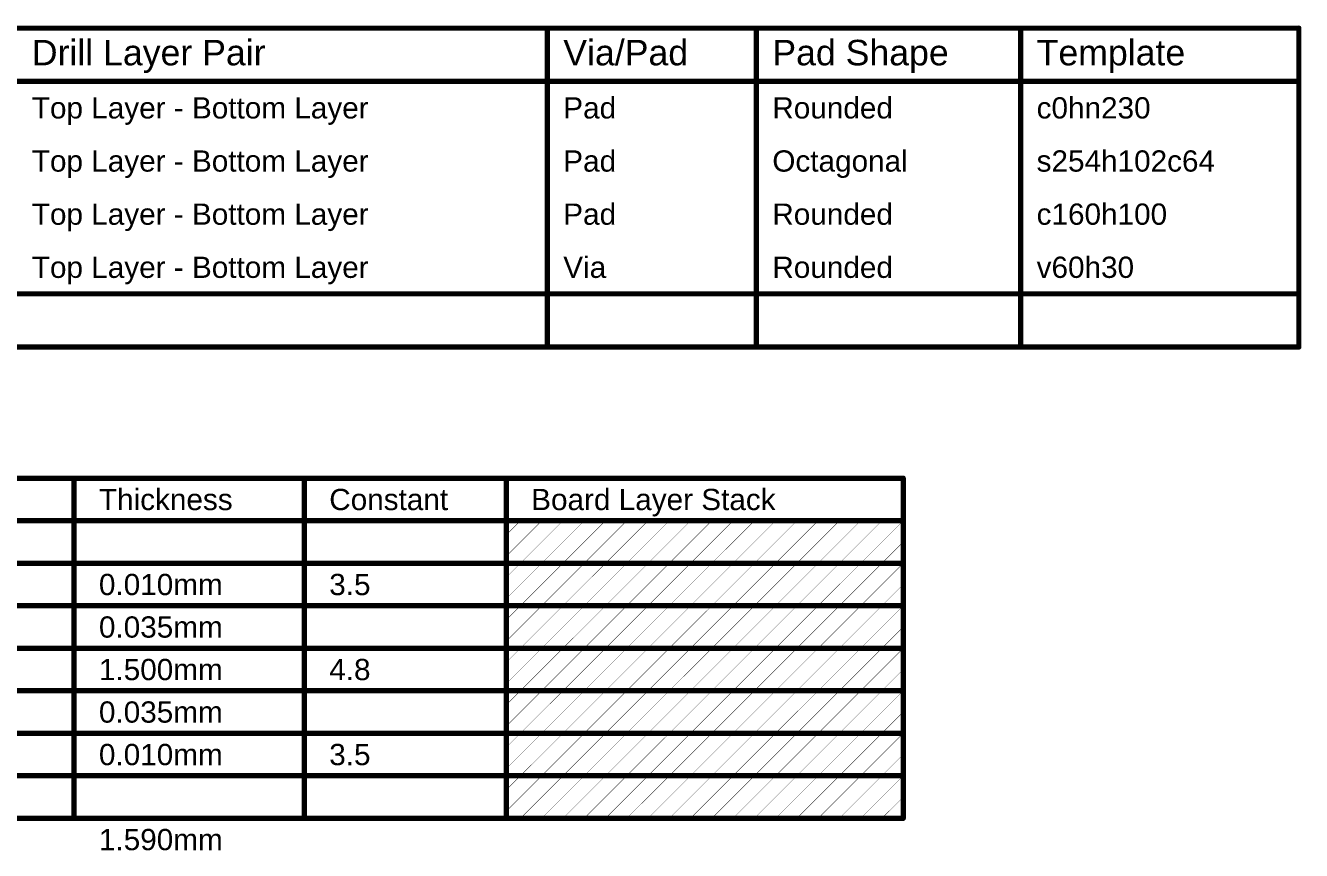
# Model space of a CAD drawing. Header units: inches. Extents: x -3 to 177, y -3 to 61.
# Drawn here: x 85.6 to 177, y 2.1 to 61.3 of the extents above; entities that cross this region are included whole.
import ezdxf

# ---------------------------------------------------------------- set-up
doc = ezdxf.new("R2010")
doc.units = ezdxf.units.IN
doc.layers.add('Drill Drawing', color=1, linetype='Continuous')
doc.layers.add('Fabrication', color=76, linetype='Continuous')
doc.styles.add('Arial', font='', dxfattribs={"height": 0.2})
doc.styles.get('Arial').set_extended_font_data('Arial')

msp = doc.modelspace()

# ---------------------------------------------------------------- linework, layer by layer
at = {"layer": 'Drill Drawing'}
for points in [[(-2.223, 61.071, 0.381, 0.381, 0), (176.85, 61.071, 0.381, 0.381, 0)], [(122.99, 38.211, 0.381, 0.381, 0), (122.99, 61.071, 0.381, 0.381, 0)], [(137.973, 38.211, 0.381, 0.381, 0), (137.973, 61.071, 0.381, 0.381, 0)], [(156.916, 38.211, 0.381, 0.381, 0), (156.916, 61.071, 0.381, 0.381, 0)], [(176.85, 38.211, 0.381, 0.381, 0), (176.85, 61.071, 0.381, 0.381, 0)], [(-2.223, 57.261, 0.381, 0.381, 0), (176.85, 57.261, 0.381, 0.381, 0)], [(-2.223, 42.021, 0.381, 0.381, 0), (176.85, 42.021, 0.381, 0.381, 0)], [(-2.223, 38.211, 0.381, 0.381, 0), (176.85, 38.211, 0.381, 0.381, 0)]]:
    msp.add_lwpolyline(points, format="xyseb", dxfattribs=at)
for points in [[(122.895, 61.071, 0.191, 0.191, 1), (123.086, 61.071, 0.191, 0.191, 1)], [(137.877, 61.071, 0.191, 0.191, 1), (138.068, 61.071, 0.191, 0.191, 1)], [(156.821, 61.071, 0.191, 0.191, 1), (157.011, 61.071, 0.191, 0.191, 1)], [(176.754, 61.071, 0.191, 0.191, 1), (176.945, 61.071, 0.191, 0.191, 1)], [(176.754, 61.071, 0.191, 0.191, 1), (176.945, 61.071, 0.191, 0.191, 1)], [(176.754, 57.261, 0.191, 0.191, 1), (176.945, 57.261, 0.191, 0.191, 1)], [(176.754, 42.021, 0.191, 0.191, 1), (176.945, 42.021, 0.191, 0.191, 1)], [(122.895, 38.211, 0.191, 0.191, 1), (123.086, 38.211, 0.191, 0.191, 1)], [(137.877, 38.211, 0.191, 0.191, 1), (138.068, 38.211, 0.191, 0.191, 1)], [(156.821, 38.211, 0.191, 0.191, 1), (157.011, 38.211, 0.191, 0.191, 1)], [(176.754, 38.211, 0.191, 0.191, 1), (176.945, 38.211, 0.191, 0.191, 1)], [(176.754, 38.211, 0.191, 0.191, 1), (176.945, 38.211, 0.191, 0.191, 1)]]:
    msp.add_lwpolyline(points, format="xyseb", close=True, dxfattribs=at)
at = {"layer": 'Fabrication'}
for points in [[(33.211, 28.8, 0.381, 0.381, 0), (148.496, 28.8, 0.381, 0.381, 0)], [(89.076, 4.416, 0.381, 0.381, 0), (89.076, 28.8, 0.381, 0.381, 0)], [(105.582, 4.416, 0.381, 0.381, 0), (105.582, 28.8, 0.381, 0.381, 0)], [(120.056, 4.416, 0.381, 0.381, 0), (120.056, 28.8, 0.381, 0.381, 0)], [(148.496, 4.416, 0.381, 0.381, 0), (148.496, 28.8, 0.381, 0.381, 0)], [(33.211, 25.752, 0.381, 0.381, 0), (148.496, 25.752, 0.381, 0.381, 0)], [(120.056, 23.22, 0.0254, 0.0254, 0), (122.588, 25.752, 0.0254, 0.0254, 0)], [(120.056, 24.744, 0.0254, 0.0254, 0), (121.064, 25.752, 0.0254, 0.0254, 0)], [(121.064, 22.704, 0.0254, 0.0254, 0), (124.112, 25.752, 0.0254, 0.0254, 0)], [(122.588, 22.704, 0.0254, 0.0254, 0), (125.636, 25.752, 0.0254, 0.0254, 0)], [(124.112, 22.704, 0.0254, 0.0254, 0), (127.16, 25.752, 0.0254, 0.0254, 0)], [(125.636, 22.704, 0.0254, 0.0254, 0), (128.684, 25.752, 0.0254, 0.0254, 0)], [(127.16, 22.704, 0.0254, 0.0254, 0), (130.208, 25.752, 0.0254, 0.0254, 0)], [(128.684, 22.704, 0.0254, 0.0254, 0), (131.732, 25.752, 0.0254, 0.0254, 0)], [(130.208, 22.704, 0.0254, 0.0254, 0), (133.256, 25.752, 0.0254, 0.0254, 0)], [(131.732, 22.704, 0.0254, 0.0254, 0), (134.78, 25.752, 0.0254, 0.0254, 0)], [(133.256, 22.704, 0.0254, 0.0254, 0), (136.304, 25.752, 0.0254, 0.0254, 0)], [(134.78, 22.704, 0.0254, 0.0254, 0), (137.828, 25.752, 0.0254, 0.0254, 0)], [(136.304, 22.704, 0.0254, 0.0254, 0), (139.352, 25.752, 0.0254, 0.0254, 0)], [(137.828, 22.704, 0.0254, 0.0254, 0), (140.876, 25.752, 0.0254, 0.0254, 0)], [(139.352, 22.704, 0.0254, 0.0254, 0), (142.4, 25.752, 0.0254, 0.0254, 0)], [(140.876, 22.704, 0.0254, 0.0254, 0), (143.924, 25.752, 0.0254, 0.0254, 0)], [(142.4, 22.704, 0.0254, 0.0254, 0), (145.448, 25.752, 0.0254, 0.0254, 0)], [(143.924, 22.704, 0.0254, 0.0254, 0), (146.972, 25.752, 0.0254, 0.0254, 0)], [(145.448, 22.704, 0.0254, 0.0254, 0), (148.496, 25.752, 0.0254, 0.0254, 0)], [(146.972, 22.704, 0.0254, 0.0254, 0), (148.496, 24.228, 0.0254, 0.0254, 0)], [(67.238, 22.704, 0.381, 0.381, 0), (89.076, 22.704, 0.381, 0.381, 0)], [(89.076, 22.704, 0.381, 0.381, 0), (105.582, 22.704, 0.381, 0.381, 0)], [(105.582, 22.704, 0.381, 0.381, 0), (120.056, 22.704, 0.381, 0.381, 0)], [(120.056, 22.704, 0.381, 0.381, 0), (148.496, 22.704, 0.381, 0.381, 0)], [(120.056, 20.172, 0.0254, 0.0254, 0), (122.588, 22.704, 0.0254, 0.0254, 0)], [(120.056, 21.696, 0.0254, 0.0254, 0), (121.064, 22.704, 0.0254, 0.0254, 0)], [(121.064, 19.656, 0.0254, 0.0254, 0), (124.112, 22.704, 0.0254, 0.0254, 0)], [(122.588, 19.656, 0.0254, 0.0254, 0), (125.636, 22.704, 0.0254, 0.0254, 0)], [(124.112, 19.656, 0.0254, 0.0254, 0), (127.16, 22.704, 0.0254, 0.0254, 0)], [(125.636, 19.656, 0.0254, 0.0254, 0), (128.684, 22.704, 0.0254, 0.0254, 0)], [(127.16, 19.656, 0.0254, 0.0254, 0), (130.208, 22.704, 0.0254, 0.0254, 0)], [(128.684, 19.656, 0.0254, 0.0254, 0), (131.732, 22.704, 0.0254, 0.0254, 0)], [(130.208, 19.656, 0.0254, 0.0254, 0), (133.256, 22.704, 0.0254, 0.0254, 0)], [(131.732, 19.656, 0.0254, 0.0254, 0), (134.78, 22.704, 0.0254, 0.0254, 0)], [(133.256, 19.656, 0.0254, 0.0254, 0), (136.304, 22.704, 0.0254, 0.0254, 0)], [(134.78, 19.656, 0.0254, 0.0254, 0), (137.828, 22.704, 0.0254, 0.0254, 0)], [(136.304, 19.656, 0.0254, 0.0254, 0), (139.352, 22.704, 0.0254, 0.0254, 0)], [(137.828, 19.656, 0.0254, 0.0254, 0), (140.876, 22.704, 0.0254, 0.0254, 0)], [(139.352, 19.656, 0.0254, 0.0254, 0), (142.4, 22.704, 0.0254, 0.0254, 0)], [(140.876, 19.656, 0.0254, 0.0254, 0), (143.924, 22.704, 0.0254, 0.0254, 0)], [(142.4, 19.656, 0.0254, 0.0254, 0), (145.448, 22.704, 0.0254, 0.0254, 0)], [(143.924, 19.656, 0.0254, 0.0254, 0), (146.972, 22.704, 0.0254, 0.0254, 0)], [(145.448, 19.656, 0.0254, 0.0254, 0), (148.496, 22.704, 0.0254, 0.0254, 0)], [(146.972, 19.656, 0.0254, 0.0254, 0), (148.496, 21.18, 0.0254, 0.0254, 0)], [(67.238, 19.656, 0.381, 0.381, 0), (89.076, 19.656, 0.381, 0.381, 0)], [(89.076, 19.656, 0.381, 0.381, 0), (105.582, 19.656, 0.381, 0.381, 0)], [(105.582, 19.656, 0.381, 0.381, 0), (120.056, 19.656, 0.381, 0.381, 0)], [(120.056, 19.656, 0.381, 0.381, 0), (148.496, 19.656, 0.381, 0.381, 0)], [(120.056, 17.124, 0.0254, 0.0254, 0), (122.588, 19.656, 0.0254, 0.0254, 0)], [(120.056, 18.648, 0.0254, 0.0254, 0), (121.064, 19.656, 0.0254, 0.0254, 0)], [(121.064, 16.608, 0.0254, 0.0254, 0), (124.112, 19.656, 0.0254, 0.0254, 0)], [(122.588, 16.608, 0.0254, 0.0254, 0), (125.636, 19.656, 0.0254, 0.0254, 0)], [(124.112, 16.608, 0.0254, 0.0254, 0), (127.16, 19.656, 0.0254, 0.0254, 0)], [(125.636, 16.608, 0.0254, 0.0254, 0), (128.684, 19.656, 0.0254, 0.0254, 0)], [(127.16, 16.608, 0.0254, 0.0254, 0), (130.208, 19.656, 0.0254, 0.0254, 0)], [(128.684, 16.608, 0.0254, 0.0254, 0), (131.732, 19.656, 0.0254, 0.0254, 0)], [(130.208, 16.608, 0.0254, 0.0254, 0), (133.256, 19.656, 0.0254, 0.0254, 0)], [(131.732, 16.608, 0.0254, 0.0254, 0), (134.78, 19.656, 0.0254, 0.0254, 0)], [(133.256, 16.608, 0.0254, 0.0254, 0), (136.304, 19.656, 0.0254, 0.0254, 0)], [(134.78, 16.608, 0.0254, 0.0254, 0), (137.828, 19.656, 0.0254, 0.0254, 0)], [(136.304, 16.608, 0.0254, 0.0254, 0), (139.352, 19.656, 0.0254, 0.0254, 0)], [(137.828, 16.608, 0.0254, 0.0254, 0), (140.876, 19.656, 0.0254, 0.0254, 0)], [(139.352, 16.608, 0.0254, 0.0254, 0), (142.4, 19.656, 0.0254, 0.0254, 0)], [(140.876, 16.608, 0.0254, 0.0254, 0), (143.924, 19.656, 0.0254, 0.0254, 0)], [(142.4, 16.608, 0.0254, 0.0254, 0), (145.448, 19.656, 0.0254, 0.0254, 0)], [(143.924, 16.608, 0.0254, 0.0254, 0), (146.972, 19.656, 0.0254, 0.0254, 0)], [(145.448, 16.608, 0.0254, 0.0254, 0), (148.496, 19.656, 0.0254, 0.0254, 0)], [(146.972, 16.608, 0.0254, 0.0254, 0), (148.496, 18.132, 0.0254, 0.0254, 0)], [(67.238, 16.608, 0.381, 0.381, 0), (89.076, 16.608, 0.381, 0.381, 0)], [(89.076, 16.608, 0.381, 0.381, 0), (105.582, 16.608, 0.381, 0.381, 0)], [(105.582, 16.608, 0.381, 0.381, 0), (120.056, 16.608, 0.381, 0.381, 0)], [(120.056, 16.608, 0.381, 0.381, 0), (148.496, 16.608, 0.381, 0.381, 0)], [(120.056, 14.076, 0.0254, 0.0254, 0), (122.588, 16.608, 0.0254, 0.0254, 0)], [(120.056, 15.6, 0.0254, 0.0254, 0), (121.064, 16.608, 0.0254, 0.0254, 0)], [(121.064, 13.56, 0.0254, 0.0254, 0), (124.112, 16.608, 0.0254, 0.0254, 0)], [(122.588, 13.56, 0.0254, 0.0254, 0), (125.636, 16.608, 0.0254, 0.0254, 0)], [(124.112, 13.56, 0.0254, 0.0254, 0), (127.16, 16.608, 0.0254, 0.0254, 0)], [(125.636, 13.56, 0.0254, 0.0254, 0), (128.684, 16.608, 0.0254, 0.0254, 0)], [(127.16, 13.56, 0.0254, 0.0254, 0), (130.208, 16.608, 0.0254, 0.0254, 0)], [(128.684, 13.56, 0.0254, 0.0254, 0), (131.732, 16.608, 0.0254, 0.0254, 0)], [(130.208, 13.56, 0.0254, 0.0254, 0), (133.256, 16.608, 0.0254, 0.0254, 0)], [(131.732, 13.56, 0.0254, 0.0254, 0), (134.78, 16.608, 0.0254, 0.0254, 0)], [(133.256, 13.56, 0.0254, 0.0254, 0), (136.304, 16.608, 0.0254, 0.0254, 0)], [(134.78, 13.56, 0.0254, 0.0254, 0), (137.828, 16.608, 0.0254, 0.0254, 0)], [(136.304, 13.56, 0.0254, 0.0254, 0), (139.352, 16.608, 0.0254, 0.0254, 0)], [(137.828, 13.56, 0.0254, 0.0254, 0), (140.876, 16.608, 0.0254, 0.0254, 0)], [(139.352, 13.56, 0.0254, 0.0254, 0), (142.4, 16.608, 0.0254, 0.0254, 0)], [(140.876, 13.56, 0.0254, 0.0254, 0), (143.924, 16.608, 0.0254, 0.0254, 0)], [(142.4, 13.56, 0.0254, 0.0254, 0), (145.448, 16.608, 0.0254, 0.0254, 0)], [(143.924, 13.56, 0.0254, 0.0254, 0), (146.972, 16.608, 0.0254, 0.0254, 0)], [(145.448, 13.56, 0.0254, 0.0254, 0), (148.496, 16.608, 0.0254, 0.0254, 0)], [(146.972, 13.56, 0.0254, 0.0254, 0), (148.496, 15.084, 0.0254, 0.0254, 0)], [(67.238, 13.56, 0.381, 0.381, 0), (89.076, 13.56, 0.381, 0.381, 0)], [(89.076, 13.56, 0.381, 0.381, 0), (105.582, 13.56, 0.381, 0.381, 0)], [(105.582, 13.56, 0.381, 0.381, 0), (120.056, 13.56, 0.381, 0.381, 0)], [(120.056, 13.56, 0.381, 0.381, 0), (148.496, 13.56, 0.381, 0.381, 0)], [(120.056, 11.028, 0.0254, 0.0254, 0), (122.588, 13.56, 0.0254, 0.0254, 0)], [(120.056, 12.552, 0.0254, 0.0254, 0), (121.064, 13.56, 0.0254, 0.0254, 0)], [(121.064, 10.512, 0.0254, 0.0254, 0), (124.112, 13.56, 0.0254, 0.0254, 0)], [(122.588, 10.512, 0.0254, 0.0254, 0), (125.636, 13.56, 0.0254, 0.0254, 0)], [(124.112, 10.512, 0.0254, 0.0254, 0), (127.16, 13.56, 0.0254, 0.0254, 0)], [(125.636, 10.512, 0.0254, 0.0254, 0), (128.684, 13.56, 0.0254, 0.0254, 0)], [(127.16, 10.512, 0.0254, 0.0254, 0), (130.208, 13.56, 0.0254, 0.0254, 0)], [(128.684, 10.512, 0.0254, 0.0254, 0), (131.732, 13.56, 0.0254, 0.0254, 0)], [(130.208, 10.512, 0.0254, 0.0254, 0), (133.256, 13.56, 0.0254, 0.0254, 0)], [(131.732, 10.512, 0.0254, 0.0254, 0), (134.78, 13.56, 0.0254, 0.0254, 0)], [(133.256, 10.512, 0.0254, 0.0254, 0), (136.304, 13.56, 0.0254, 0.0254, 0)], [(134.78, 10.512, 0.0254, 0.0254, 0), (137.828, 13.56, 0.0254, 0.0254, 0)], [(136.304, 10.512, 0.0254, 0.0254, 0), (139.352, 13.56, 0.0254, 0.0254, 0)], [(137.828, 10.512, 0.0254, 0.0254, 0), (140.876, 13.56, 0.0254, 0.0254, 0)], [(139.352, 10.512, 0.0254, 0.0254, 0), (142.4, 13.56, 0.0254, 0.0254, 0)], [(140.876, 10.512, 0.0254, 0.0254, 0), (143.924, 13.56, 0.0254, 0.0254, 0)], [(142.4, 10.512, 0.0254, 0.0254, 0), (145.448, 13.56, 0.0254, 0.0254, 0)], [(143.924, 10.512, 0.0254, 0.0254, 0), (146.972, 13.56, 0.0254, 0.0254, 0)], [(145.448, 10.512, 0.0254, 0.0254, 0), (148.496, 13.56, 0.0254, 0.0254, 0)], [(146.972, 10.512, 0.0254, 0.0254, 0), (148.496, 12.036, 0.0254, 0.0254, 0)], [(67.238, 10.512, 0.381, 0.381, 0), (89.076, 10.512, 0.381, 0.381, 0)], [(89.076, 10.512, 0.381, 0.381, 0), (105.582, 10.512, 0.381, 0.381, 0)], [(105.582, 10.512, 0.381, 0.381, 0), (120.056, 10.512, 0.381, 0.381, 0)], [(120.056, 10.512, 0.381, 0.381, 0), (148.496, 10.512, 0.381, 0.381, 0)], [(120.056, 7.98, 0.0254, 0.0254, 0), (122.588, 10.512, 0.0254, 0.0254, 0)], [(120.056, 9.504, 0.0254, 0.0254, 0), (121.064, 10.512, 0.0254, 0.0254, 0)], [(121.064, 7.464, 0.0254, 0.0254, 0), (124.112, 10.512, 0.0254, 0.0254, 0)], [(122.588, 7.464, 0.0254, 0.0254, 0), (125.636, 10.512, 0.0254, 0.0254, 0)], [(124.112, 7.464, 0.0254, 0.0254, 0), (127.16, 10.512, 0.0254, 0.0254, 0)], [(125.636, 7.464, 0.0254, 0.0254, 0), (128.684, 10.512, 0.0254, 0.0254, 0)], [(127.16, 7.464, 0.0254, 0.0254, 0), (130.208, 10.512, 0.0254, 0.0254, 0)], [(128.684, 7.464, 0.0254, 0.0254, 0), (131.732, 10.512, 0.0254, 0.0254, 0)], [(130.208, 7.464, 0.0254, 0.0254, 0), (133.256, 10.512, 0.0254, 0.0254, 0)], [(131.732, 7.464, 0.0254, 0.0254, 0), (134.78, 10.512, 0.0254, 0.0254, 0)], [(133.256, 7.464, 0.0254, 0.0254, 0), (136.304, 10.512, 0.0254, 0.0254, 0)], [(134.78, 7.464, 0.0254, 0.0254, 0), (137.828, 10.512, 0.0254, 0.0254, 0)], [(136.304, 7.464, 0.0254, 0.0254, 0), (139.352, 10.512, 0.0254, 0.0254, 0)], [(137.828, 7.464, 0.0254, 0.0254, 0), (140.876, 10.512, 0.0254, 0.0254, 0)], [(139.352, 7.464, 0.0254, 0.0254, 0), (142.4, 10.512, 0.0254, 0.0254, 0)], [(140.876, 7.464, 0.0254, 0.0254, 0), (143.924, 10.512, 0.0254, 0.0254, 0)], [(142.4, 7.464, 0.0254, 0.0254, 0), (145.448, 10.512, 0.0254, 0.0254, 0)], [(143.924, 7.464, 0.0254, 0.0254, 0), (146.972, 10.512, 0.0254, 0.0254, 0)], [(145.448, 7.464, 0.0254, 0.0254, 0), (148.496, 10.512, 0.0254, 0.0254, 0)], [(146.972, 7.464, 0.0254, 0.0254, 0), (148.496, 8.988, 0.0254, 0.0254, 0)], [(67.238, 7.464, 0.381, 0.381, 0), (89.076, 7.464, 0.381, 0.381, 0)], [(89.076, 7.464, 0.381, 0.381, 0), (105.582, 7.464, 0.381, 0.381, 0)], [(105.582, 7.464, 0.381, 0.381, 0), (120.056, 7.464, 0.381, 0.381, 0)], [(120.056, 7.464, 0.381, 0.381, 0), (148.496, 7.464, 0.381, 0.381, 0)], [(120.056, 4.932, 0.0254, 0.0254, 0), (122.588, 7.464, 0.0254, 0.0254, 0)], [(120.056, 6.456, 0.0254, 0.0254, 0), (121.064, 7.464, 0.0254, 0.0254, 0)], [(121.064, 4.416, 0.0254, 0.0254, 0), (124.112, 7.464, 0.0254, 0.0254, 0)], [(122.588, 4.416, 0.0254, 0.0254, 0), (125.636, 7.464, 0.0254, 0.0254, 0)], [(124.112, 4.416, 0.0254, 0.0254, 0), (127.16, 7.464, 0.0254, 0.0254, 0)], [(125.636, 4.416, 0.0254, 0.0254, 0), (128.684, 7.464, 0.0254, 0.0254, 0)], [(127.16, 4.416, 0.0254, 0.0254, 0), (130.208, 7.464, 0.0254, 0.0254, 0)], [(128.684, 4.416, 0.0254, 0.0254, 0), (131.732, 7.464, 0.0254, 0.0254, 0)], [(130.208, 4.416, 0.0254, 0.0254, 0), (133.256, 7.464, 0.0254, 0.0254, 0)], [(131.732, 4.416, 0.0254, 0.0254, 0), (134.78, 7.464, 0.0254, 0.0254, 0)], [(133.256, 4.416, 0.0254, 0.0254, 0), (136.304, 7.464, 0.0254, 0.0254, 0)], [(134.78, 4.416, 0.0254, 0.0254, 0), (137.828, 7.464, 0.0254, 0.0254, 0)], [(136.304, 4.416, 0.0254, 0.0254, 0), (139.352, 7.464, 0.0254, 0.0254, 0)], [(137.828, 4.416, 0.0254, 0.0254, 0), (140.876, 7.464, 0.0254, 0.0254, 0)], [(139.352, 4.416, 0.0254, 0.0254, 0), (142.4, 7.464, 0.0254, 0.0254, 0)], [(140.876, 4.416, 0.0254, 0.0254, 0), (143.924, 7.464, 0.0254, 0.0254, 0)], [(142.4, 4.416, 0.0254, 0.0254, 0), (145.448, 7.464, 0.0254, 0.0254, 0)], [(143.924, 4.416, 0.0254, 0.0254, 0), (146.972, 7.464, 0.0254, 0.0254, 0)], [(145.448, 4.416, 0.0254, 0.0254, 0), (148.496, 7.464, 0.0254, 0.0254, 0)], [(146.972, 4.416, 0.0254, 0.0254, 0), (148.496, 5.94, 0.0254, 0.0254, 0)], [(67.238, 4.416, 0.381, 0.381, 0), (89.076, 4.416, 0.381, 0.381, 0)], [(89.076, 4.416, 0.381, 0.381, 0), (105.582, 4.416, 0.381, 0.381, 0)], [(105.582, 4.416, 0.381, 0.381, 0), (120.056, 4.416, 0.381, 0.381, 0)], [(120.056, 4.416, 0.381, 0.381, 0), (148.496, 4.416, 0.381, 0.381, 0)]]:
    msp.add_lwpolyline(points, format="xyseb", dxfattribs=at)
for points in [[(88.981, 28.8, 0.191, 0.191, 1), (89.171, 28.8, 0.191, 0.191, 1)], [(105.486, 28.8, 0.191, 0.191, 1), (105.677, 28.8, 0.191, 0.191, 1)], [(119.961, 28.8, 0.191, 0.191, 1), (120.151, 28.8, 0.191, 0.191, 1)], [(148.401, 28.8, 0.191, 0.191, 1), (148.591, 28.8, 0.191, 0.191, 1)], [(148.401, 28.8, 0.191, 0.191, 1), (148.591, 28.8, 0.191, 0.191, 1)], [(121.058, 25.752, 0.0127, 0.0127, 1), (121.07, 25.752, 0.0127, 0.0127, 1)], [(122.582, 25.752, 0.0127, 0.0127, 1), (122.594, 25.752, 0.0127, 0.0127, 1)], [(124.106, 25.752, 0.0127, 0.0127, 1), (124.118, 25.752, 0.0127, 0.0127, 1)], [(125.63, 25.752, 0.0127, 0.0127, 1), (125.642, 25.752, 0.0127, 0.0127, 1)], [(127.154, 25.752, 0.0127, 0.0127, 1), (127.166, 25.752, 0.0127, 0.0127, 1)], [(128.678, 25.752, 0.0127, 0.0127, 1), (128.69, 25.752, 0.0127, 0.0127, 1)], [(130.202, 25.752, 0.0127, 0.0127, 1), (130.214, 25.752, 0.0127, 0.0127, 1)], [(131.726, 25.752, 0.0127, 0.0127, 1), (131.738, 25.752, 0.0127, 0.0127, 1)], [(133.25, 25.752, 0.0127, 0.0127, 1), (133.262, 25.752, 0.0127, 0.0127, 1)], [(134.774, 25.752, 0.0127, 0.0127, 1), (134.786, 25.752, 0.0127, 0.0127, 1)], [(136.298, 25.752, 0.0127, 0.0127, 1), (136.31, 25.752, 0.0127, 0.0127, 1)], [(137.822, 25.752, 0.0127, 0.0127, 1), (137.834, 25.752, 0.0127, 0.0127, 1)], [(139.346, 25.752, 0.0127, 0.0127, 1), (139.358, 25.752, 0.0127, 0.0127, 1)], [(140.87, 25.752, 0.0127, 0.0127, 1), (140.882, 25.752, 0.0127, 0.0127, 1)], [(142.394, 25.752, 0.0127, 0.0127, 1), (142.406, 25.752, 0.0127, 0.0127, 1)], [(143.918, 25.752, 0.0127, 0.0127, 1), (143.93, 25.752, 0.0127, 0.0127, 1)], [(145.442, 25.752, 0.0127, 0.0127, 1), (145.454, 25.752, 0.0127, 0.0127, 1)], [(146.966, 25.752, 0.0127, 0.0127, 1), (146.978, 25.752, 0.0127, 0.0127, 1)], [(148.401, 25.752, 0.191, 0.191, 1), (148.591, 25.752, 0.191, 0.191, 1)], [(148.49, 25.752, 0.0127, 0.0127, 1), (148.502, 25.752, 0.0127, 0.0127, 1)], [(120.05, 24.744, 0.0127, 0.0127, 1), (120.063, 24.744, 0.0127, 0.0127, 1)], [(148.49, 24.228, 0.0127, 0.0127, 1), (148.502, 24.228, 0.0127, 0.0127, 1)], [(88.981, 22.704, 0.191, 0.191, 1), (89.171, 22.704, 0.191, 0.191, 1)], [(88.981, 22.704, 0.191, 0.191, 1), (89.171, 22.704, 0.191, 0.191, 1)], [(105.486, 22.704, 0.191, 0.191, 1), (105.677, 22.704, 0.191, 0.191, 1)], [(105.486, 22.704, 0.191, 0.191, 1), (105.677, 22.704, 0.191, 0.191, 1)], [(119.961, 22.704, 0.191, 0.191, 1), (120.151, 22.704, 0.191, 0.191, 1)], [(119.961, 22.704, 0.191, 0.191, 1), (120.151, 22.704, 0.191, 0.191, 1)], [(120.05, 23.22, 0.0127, 0.0127, 1), (120.063, 23.22, 0.0127, 0.0127, 1)], [(148.401, 22.704, 0.191, 0.191, 1), (148.591, 22.704, 0.191, 0.191, 1)], [(121.058, 22.704, 0.0127, 0.0127, 1), (121.07, 22.704, 0.0127, 0.0127, 1)], [(121.058, 22.704, 0.0127, 0.0127, 1), (121.07, 22.704, 0.0127, 0.0127, 1)], [(122.582, 22.704, 0.0127, 0.0127, 1), (122.594, 22.704, 0.0127, 0.0127, 1)], [(122.582, 22.704, 0.0127, 0.0127, 1), (122.594, 22.704, 0.0127, 0.0127, 1)], [(124.106, 22.704, 0.0127, 0.0127, 1), (124.118, 22.704, 0.0127, 0.0127, 1)], [(124.106, 22.704, 0.0127, 0.0127, 1), (124.118, 22.704, 0.0127, 0.0127, 1)], [(125.63, 22.704, 0.0127, 0.0127, 1), (125.642, 22.704, 0.0127, 0.0127, 1)], [(125.63, 22.704, 0.0127, 0.0127, 1), (125.642, 22.704, 0.0127, 0.0127, 1)], [(127.154, 22.704, 0.0127, 0.0127, 1), (127.166, 22.704, 0.0127, 0.0127, 1)], [(127.154, 22.704, 0.0127, 0.0127, 1), (127.166, 22.704, 0.0127, 0.0127, 1)], [(128.678, 22.704, 0.0127, 0.0127, 1), (128.69, 22.704, 0.0127, 0.0127, 1)], [(128.678, 22.704, 0.0127, 0.0127, 1), (128.69, 22.704, 0.0127, 0.0127, 1)], [(130.202, 22.704, 0.0127, 0.0127, 1), (130.214, 22.704, 0.0127, 0.0127, 1)], [(130.202, 22.704, 0.0127, 0.0127, 1), (130.214, 22.704, 0.0127, 0.0127, 1)], [(131.726, 22.704, 0.0127, 0.0127, 1), (131.738, 22.704, 0.0127, 0.0127, 1)], [(131.726, 22.704, 0.0127, 0.0127, 1), (131.738, 22.704, 0.0127, 0.0127, 1)], [(133.25, 22.704, 0.0127, 0.0127, 1), (133.262, 22.704, 0.0127, 0.0127, 1)], [(133.25, 22.704, 0.0127, 0.0127, 1), (133.262, 22.704, 0.0127, 0.0127, 1)], [(134.774, 22.704, 0.0127, 0.0127, 1), (134.786, 22.704, 0.0127, 0.0127, 1)], [(134.774, 22.704, 0.0127, 0.0127, 1), (134.786, 22.704, 0.0127, 0.0127, 1)], [(136.298, 22.704, 0.0127, 0.0127, 1), (136.31, 22.704, 0.0127, 0.0127, 1)], [(136.298, 22.704, 0.0127, 0.0127, 1), (136.31, 22.704, 0.0127, 0.0127, 1)], [(137.822, 22.704, 0.0127, 0.0127, 1), (137.834, 22.704, 0.0127, 0.0127, 1)], [(137.822, 22.704, 0.0127, 0.0127, 1), (137.834, 22.704, 0.0127, 0.0127, 1)], [(139.346, 22.704, 0.0127, 0.0127, 1), (139.358, 22.704, 0.0127, 0.0127, 1)], [(139.346, 22.704, 0.0127, 0.0127, 1), (139.358, 22.704, 0.0127, 0.0127, 1)], [(140.87, 22.704, 0.0127, 0.0127, 1), (140.882, 22.704, 0.0127, 0.0127, 1)], [(140.87, 22.704, 0.0127, 0.0127, 1), (140.882, 22.704, 0.0127, 0.0127, 1)], [(142.394, 22.704, 0.0127, 0.0127, 1), (142.406, 22.704, 0.0127, 0.0127, 1)], [(142.394, 22.704, 0.0127, 0.0127, 1), (142.406, 22.704, 0.0127, 0.0127, 1)], [(143.918, 22.704, 0.0127, 0.0127, 1), (143.93, 22.704, 0.0127, 0.0127, 1)], [(143.918, 22.704, 0.0127, 0.0127, 1), (143.93, 22.704, 0.0127, 0.0127, 1)], [(145.442, 22.704, 0.0127, 0.0127, 1), (145.454, 22.704, 0.0127, 0.0127, 1)], [(145.442, 22.704, 0.0127, 0.0127, 1), (145.454, 22.704, 0.0127, 0.0127, 1)], [(146.966, 22.704, 0.0127, 0.0127, 1), (146.978, 22.704, 0.0127, 0.0127, 1)], [(146.966, 22.704, 0.0127, 0.0127, 1), (146.978, 22.704, 0.0127, 0.0127, 1)], [(148.49, 22.704, 0.0127, 0.0127, 1), (148.502, 22.704, 0.0127, 0.0127, 1)], [(120.05, 21.696, 0.0127, 0.0127, 1), (120.063, 21.696, 0.0127, 0.0127, 1)], [(148.49, 21.18, 0.0127, 0.0127, 1), (148.502, 21.18, 0.0127, 0.0127, 1)], [(120.05, 20.172, 0.0127, 0.0127, 1), (120.063, 20.172, 0.0127, 0.0127, 1)], [(88.981, 19.656, 0.191, 0.191, 1), (89.171, 19.656, 0.191, 0.191, 1)], [(88.981, 19.656, 0.191, 0.191, 1), (89.171, 19.656, 0.191, 0.191, 1)], [(105.486, 19.656, 0.191, 0.191, 1), (105.677, 19.656, 0.191, 0.191, 1)], [(105.486, 19.656, 0.191, 0.191, 1), (105.677, 19.656, 0.191, 0.191, 1)], [(119.961, 19.656, 0.191, 0.191, 1), (120.151, 19.656, 0.191, 0.191, 1)], [(119.961, 19.656, 0.191, 0.191, 1), (120.151, 19.656, 0.191, 0.191, 1)], [(121.058, 19.656, 0.0127, 0.0127, 1), (121.07, 19.656, 0.0127, 0.0127, 1)], [(121.058, 19.656, 0.0127, 0.0127, 1), (121.07, 19.656, 0.0127, 0.0127, 1)], [(122.582, 19.656, 0.0127, 0.0127, 1), (122.594, 19.656, 0.0127, 0.0127, 1)], [(122.582, 19.656, 0.0127, 0.0127, 1), (122.594, 19.656, 0.0127, 0.0127, 1)], [(124.106, 19.656, 0.0127, 0.0127, 1), (124.118, 19.656, 0.0127, 0.0127, 1)], [(124.106, 19.656, 0.0127, 0.0127, 1), (124.118, 19.656, 0.0127, 0.0127, 1)], [(125.63, 19.656, 0.0127, 0.0127, 1), (125.642, 19.656, 0.0127, 0.0127, 1)], [(125.63, 19.656, 0.0127, 0.0127, 1), (125.642, 19.656, 0.0127, 0.0127, 1)], [(127.154, 19.656, 0.0127, 0.0127, 1), (127.166, 19.656, 0.0127, 0.0127, 1)], [(127.154, 19.656, 0.0127, 0.0127, 1), (127.166, 19.656, 0.0127, 0.0127, 1)], [(128.678, 19.656, 0.0127, 0.0127, 1), (128.69, 19.656, 0.0127, 0.0127, 1)], [(128.678, 19.656, 0.0127, 0.0127, 1), (128.69, 19.656, 0.0127, 0.0127, 1)], [(130.202, 19.656, 0.0127, 0.0127, 1), (130.214, 19.656, 0.0127, 0.0127, 1)], [(130.202, 19.656, 0.0127, 0.0127, 1), (130.214, 19.656, 0.0127, 0.0127, 1)], [(131.726, 19.656, 0.0127, 0.0127, 1), (131.738, 19.656, 0.0127, 0.0127, 1)], [(131.726, 19.656, 0.0127, 0.0127, 1), (131.738, 19.656, 0.0127, 0.0127, 1)], [(133.25, 19.656, 0.0127, 0.0127, 1), (133.262, 19.656, 0.0127, 0.0127, 1)], [(133.25, 19.656, 0.0127, 0.0127, 1), (133.262, 19.656, 0.0127, 0.0127, 1)], [(134.774, 19.656, 0.0127, 0.0127, 1), (134.786, 19.656, 0.0127, 0.0127, 1)], [(134.774, 19.656, 0.0127, 0.0127, 1), (134.786, 19.656, 0.0127, 0.0127, 1)], [(136.298, 19.656, 0.0127, 0.0127, 1), (136.31, 19.656, 0.0127, 0.0127, 1)], [(136.298, 19.656, 0.0127, 0.0127, 1), (136.31, 19.656, 0.0127, 0.0127, 1)], [(137.822, 19.656, 0.0127, 0.0127, 1), (137.834, 19.656, 0.0127, 0.0127, 1)], [(137.822, 19.656, 0.0127, 0.0127, 1), (137.834, 19.656, 0.0127, 0.0127, 1)], [(139.346, 19.656, 0.0127, 0.0127, 1), (139.358, 19.656, 0.0127, 0.0127, 1)], [(139.346, 19.656, 0.0127, 0.0127, 1), (139.358, 19.656, 0.0127, 0.0127, 1)], [(140.87, 19.656, 0.0127, 0.0127, 1), (140.882, 19.656, 0.0127, 0.0127, 1)], [(140.87, 19.656, 0.0127, 0.0127, 1), (140.882, 19.656, 0.0127, 0.0127, 1)], [(142.394, 19.656, 0.0127, 0.0127, 1), (142.406, 19.656, 0.0127, 0.0127, 1)], [(142.394, 19.656, 0.0127, 0.0127, 1), (142.406, 19.656, 0.0127, 0.0127, 1)], [(143.918, 19.656, 0.0127, 0.0127, 1), (143.93, 19.656, 0.0127, 0.0127, 1)], [(143.918, 19.656, 0.0127, 0.0127, 1), (143.93, 19.656, 0.0127, 0.0127, 1)], [(145.442, 19.656, 0.0127, 0.0127, 1), (145.454, 19.656, 0.0127, 0.0127, 1)], [(145.442, 19.656, 0.0127, 0.0127, 1), (145.454, 19.656, 0.0127, 0.0127, 1)], [(146.966, 19.656, 0.0127, 0.0127, 1), (146.978, 19.656, 0.0127, 0.0127, 1)], [(146.966, 19.656, 0.0127, 0.0127, 1), (146.978, 19.656, 0.0127, 0.0127, 1)], [(148.401, 19.656, 0.191, 0.191, 1), (148.591, 19.656, 0.191, 0.191, 1)], [(148.49, 19.656, 0.0127, 0.0127, 1), (148.502, 19.656, 0.0127, 0.0127, 1)], [(120.05, 18.648, 0.0127, 0.0127, 1), (120.063, 18.648, 0.0127, 0.0127, 1)], [(148.49, 18.132, 0.0127, 0.0127, 1), (148.502, 18.132, 0.0127, 0.0127, 1)], [(88.981, 16.608, 0.191, 0.191, 1), (89.171, 16.608, 0.191, 0.191, 1)], [(88.981, 16.608, 0.191, 0.191, 1), (89.171, 16.608, 0.191, 0.191, 1)], [(105.486, 16.608, 0.191, 0.191, 1), (105.677, 16.608, 0.191, 0.191, 1)], [(105.486, 16.608, 0.191, 0.191, 1), (105.677, 16.608, 0.191, 0.191, 1)], [(119.961, 16.608, 0.191, 0.191, 1), (120.151, 16.608, 0.191, 0.191, 1)], [(119.961, 16.608, 0.191, 0.191, 1), (120.151, 16.608, 0.191, 0.191, 1)], [(120.05, 17.124, 0.0127, 0.0127, 1), (120.063, 17.124, 0.0127, 0.0127, 1)], [(121.058, 16.608, 0.0127, 0.0127, 1), (121.07, 16.608, 0.0127, 0.0127, 1)], [(121.058, 16.608, 0.0127, 0.0127, 1), (121.07, 16.608, 0.0127, 0.0127, 1)], [(122.582, 16.608, 0.0127, 0.0127, 1), (122.594, 16.608, 0.0127, 0.0127, 1)], [(122.582, 16.608, 0.0127, 0.0127, 1), (122.594, 16.608, 0.0127, 0.0127, 1)], [(124.106, 16.608, 0.0127, 0.0127, 1), (124.118, 16.608, 0.0127, 0.0127, 1)], [(124.106, 16.608, 0.0127, 0.0127, 1), (124.118, 16.608, 0.0127, 0.0127, 1)], [(125.63, 16.608, 0.0127, 0.0127, 1), (125.642, 16.608, 0.0127, 0.0127, 1)], [(125.63, 16.608, 0.0127, 0.0127, 1), (125.642, 16.608, 0.0127, 0.0127, 1)], [(127.154, 16.608, 0.0127, 0.0127, 1), (127.166, 16.608, 0.0127, 0.0127, 1)], [(127.154, 16.608, 0.0127, 0.0127, 1), (127.166, 16.608, 0.0127, 0.0127, 1)], [(128.678, 16.608, 0.0127, 0.0127, 1), (128.69, 16.608, 0.0127, 0.0127, 1)], [(128.678, 16.608, 0.0127, 0.0127, 1), (128.69, 16.608, 0.0127, 0.0127, 1)], [(130.202, 16.608, 0.0127, 0.0127, 1), (130.214, 16.608, 0.0127, 0.0127, 1)], [(130.202, 16.608, 0.0127, 0.0127, 1), (130.214, 16.608, 0.0127, 0.0127, 1)], [(131.726, 16.608, 0.0127, 0.0127, 1), (131.738, 16.608, 0.0127, 0.0127, 1)], [(131.726, 16.608, 0.0127, 0.0127, 1), (131.738, 16.608, 0.0127, 0.0127, 1)], [(133.25, 16.608, 0.0127, 0.0127, 1), (133.262, 16.608, 0.0127, 0.0127, 1)], [(133.25, 16.608, 0.0127, 0.0127, 1), (133.262, 16.608, 0.0127, 0.0127, 1)], [(134.774, 16.608, 0.0127, 0.0127, 1), (134.786, 16.608, 0.0127, 0.0127, 1)], [(134.774, 16.608, 0.0127, 0.0127, 1), (134.786, 16.608, 0.0127, 0.0127, 1)], [(136.298, 16.608, 0.0127, 0.0127, 1), (136.31, 16.608, 0.0127, 0.0127, 1)], [(136.298, 16.608, 0.0127, 0.0127, 1), (136.31, 16.608, 0.0127, 0.0127, 1)], [(137.822, 16.608, 0.0127, 0.0127, 1), (137.834, 16.608, 0.0127, 0.0127, 1)], [(137.822, 16.608, 0.0127, 0.0127, 1), (137.834, 16.608, 0.0127, 0.0127, 1)], [(139.346, 16.608, 0.0127, 0.0127, 1), (139.358, 16.608, 0.0127, 0.0127, 1)], [(139.346, 16.608, 0.0127, 0.0127, 1), (139.358, 16.608, 0.0127, 0.0127, 1)], [(140.87, 16.608, 0.0127, 0.0127, 1), (140.882, 16.608, 0.0127, 0.0127, 1)], [(140.87, 16.608, 0.0127, 0.0127, 1), (140.882, 16.608, 0.0127, 0.0127, 1)], [(142.394, 16.608, 0.0127, 0.0127, 1), (142.406, 16.608, 0.0127, 0.0127, 1)], [(142.394, 16.608, 0.0127, 0.0127, 1), (142.406, 16.608, 0.0127, 0.0127, 1)], [(143.918, 16.608, 0.0127, 0.0127, 1), (143.93, 16.608, 0.0127, 0.0127, 1)], [(143.918, 16.608, 0.0127, 0.0127, 1), (143.93, 16.608, 0.0127, 0.0127, 1)], [(145.442, 16.608, 0.0127, 0.0127, 1), (145.454, 16.608, 0.0127, 0.0127, 1)], [(145.442, 16.608, 0.0127, 0.0127, 1), (145.454, 16.608, 0.0127, 0.0127, 1)], [(146.966, 16.608, 0.0127, 0.0127, 1), (146.978, 16.608, 0.0127, 0.0127, 1)], [(146.966, 16.608, 0.0127, 0.0127, 1), (146.978, 16.608, 0.0127, 0.0127, 1)], [(148.401, 16.608, 0.191, 0.191, 1), (148.591, 16.608, 0.191, 0.191, 1)], [(148.49, 16.608, 0.0127, 0.0127, 1), (148.502, 16.608, 0.0127, 0.0127, 1)], [(120.05, 15.6, 0.0127, 0.0127, 1), (120.063, 15.6, 0.0127, 0.0127, 1)], [(148.49, 15.084, 0.0127, 0.0127, 1), (148.502, 15.084, 0.0127, 0.0127, 1)], [(88.981, 13.56, 0.191, 0.191, 1), (89.171, 13.56, 0.191, 0.191, 1)], [(88.981, 13.56, 0.191, 0.191, 1), (89.171, 13.56, 0.191, 0.191, 1)], [(105.486, 13.56, 0.191, 0.191, 1), (105.677, 13.56, 0.191, 0.191, 1)], [(105.486, 13.56, 0.191, 0.191, 1), (105.677, 13.56, 0.191, 0.191, 1)], [(119.961, 13.56, 0.191, 0.191, 1), (120.151, 13.56, 0.191, 0.191, 1)], [(119.961, 13.56, 0.191, 0.191, 1), (120.151, 13.56, 0.191, 0.191, 1)], [(120.05, 14.076, 0.0127, 0.0127, 1), (120.063, 14.076, 0.0127, 0.0127, 1)], [(148.401, 13.56, 0.191, 0.191, 1), (148.591, 13.56, 0.191, 0.191, 1)], [(121.058, 13.56, 0.0127, 0.0127, 1), (121.07, 13.56, 0.0127, 0.0127, 1)], [(121.058, 13.56, 0.0127, 0.0127, 1), (121.07, 13.56, 0.0127, 0.0127, 1)], [(122.582, 13.56, 0.0127, 0.0127, 1), (122.594, 13.56, 0.0127, 0.0127, 1)], [(122.582, 13.56, 0.0127, 0.0127, 1), (122.594, 13.56, 0.0127, 0.0127, 1)], [(124.106, 13.56, 0.0127, 0.0127, 1), (124.118, 13.56, 0.0127, 0.0127, 1)], [(124.106, 13.56, 0.0127, 0.0127, 1), (124.118, 13.56, 0.0127, 0.0127, 1)], [(125.63, 13.56, 0.0127, 0.0127, 1), (125.642, 13.56, 0.0127, 0.0127, 1)], [(125.63, 13.56, 0.0127, 0.0127, 1), (125.642, 13.56, 0.0127, 0.0127, 1)], [(127.154, 13.56, 0.0127, 0.0127, 1), (127.166, 13.56, 0.0127, 0.0127, 1)], [(127.154, 13.56, 0.0127, 0.0127, 1), (127.166, 13.56, 0.0127, 0.0127, 1)], [(128.678, 13.56, 0.0127, 0.0127, 1), (128.69, 13.56, 0.0127, 0.0127, 1)], [(128.678, 13.56, 0.0127, 0.0127, 1), (128.69, 13.56, 0.0127, 0.0127, 1)], [(130.202, 13.56, 0.0127, 0.0127, 1), (130.214, 13.56, 0.0127, 0.0127, 1)], [(130.202, 13.56, 0.0127, 0.0127, 1), (130.214, 13.56, 0.0127, 0.0127, 1)], [(131.726, 13.56, 0.0127, 0.0127, 1), (131.738, 13.56, 0.0127, 0.0127, 1)], [(131.726, 13.56, 0.0127, 0.0127, 1), (131.738, 13.56, 0.0127, 0.0127, 1)], [(133.25, 13.56, 0.0127, 0.0127, 1), (133.262, 13.56, 0.0127, 0.0127, 1)], [(133.25, 13.56, 0.0127, 0.0127, 1), (133.262, 13.56, 0.0127, 0.0127, 1)], [(134.774, 13.56, 0.0127, 0.0127, 1), (134.786, 13.56, 0.0127, 0.0127, 1)], [(134.774, 13.56, 0.0127, 0.0127, 1), (134.786, 13.56, 0.0127, 0.0127, 1)], [(136.298, 13.56, 0.0127, 0.0127, 1), (136.31, 13.56, 0.0127, 0.0127, 1)], [(136.298, 13.56, 0.0127, 0.0127, 1), (136.31, 13.56, 0.0127, 0.0127, 1)], [(137.822, 13.56, 0.0127, 0.0127, 1), (137.834, 13.56, 0.0127, 0.0127, 1)], [(137.822, 13.56, 0.0127, 0.0127, 1), (137.834, 13.56, 0.0127, 0.0127, 1)], [(139.346, 13.56, 0.0127, 0.0127, 1), (139.358, 13.56, 0.0127, 0.0127, 1)], [(139.346, 13.56, 0.0127, 0.0127, 1), (139.358, 13.56, 0.0127, 0.0127, 1)], [(140.87, 13.56, 0.0127, 0.0127, 1), (140.882, 13.56, 0.0127, 0.0127, 1)], [(140.87, 13.56, 0.0127, 0.0127, 1), (140.882, 13.56, 0.0127, 0.0127, 1)], [(142.394, 13.56, 0.0127, 0.0127, 1), (142.406, 13.56, 0.0127, 0.0127, 1)], [(142.394, 13.56, 0.0127, 0.0127, 1), (142.406, 13.56, 0.0127, 0.0127, 1)], [(143.918, 13.56, 0.0127, 0.0127, 1), (143.93, 13.56, 0.0127, 0.0127, 1)], [(143.918, 13.56, 0.0127, 0.0127, 1), (143.93, 13.56, 0.0127, 0.0127, 1)], [(145.442, 13.56, 0.0127, 0.0127, 1), (145.454, 13.56, 0.0127, 0.0127, 1)], [(145.442, 13.56, 0.0127, 0.0127, 1), (145.454, 13.56, 0.0127, 0.0127, 1)], [(146.966, 13.56, 0.0127, 0.0127, 1), (146.978, 13.56, 0.0127, 0.0127, 1)], [(146.966, 13.56, 0.0127, 0.0127, 1), (146.978, 13.56, 0.0127, 0.0127, 1)], [(148.49, 13.56, 0.0127, 0.0127, 1), (148.502, 13.56, 0.0127, 0.0127, 1)], [(120.05, 12.552, 0.0127, 0.0127, 1), (120.063, 12.552, 0.0127, 0.0127, 1)], [(148.49, 12.036, 0.0127, 0.0127, 1), (148.502, 12.036, 0.0127, 0.0127, 1)], [(120.05, 11.028, 0.0127, 0.0127, 1), (120.063, 11.028, 0.0127, 0.0127, 1)], [(88.981, 10.512, 0.191, 0.191, 1), (89.171, 10.512, 0.191, 0.191, 1)], [(88.981, 10.512, 0.191, 0.191, 1), (89.171, 10.512, 0.191, 0.191, 1)], [(105.486, 10.512, 0.191, 0.191, 1), (105.677, 10.512, 0.191, 0.191, 1)], [(105.486, 10.512, 0.191, 0.191, 1), (105.677, 10.512, 0.191, 0.191, 1)], [(119.961, 10.512, 0.191, 0.191, 1), (120.151, 10.512, 0.191, 0.191, 1)], [(119.961, 10.512, 0.191, 0.191, 1), (120.151, 10.512, 0.191, 0.191, 1)], [(121.058, 10.512, 0.0127, 0.0127, 1), (121.07, 10.512, 0.0127, 0.0127, 1)], [(121.058, 10.512, 0.0127, 0.0127, 1), (121.07, 10.512, 0.0127, 0.0127, 1)], [(122.582, 10.512, 0.0127, 0.0127, 1), (122.594, 10.512, 0.0127, 0.0127, 1)], [(122.582, 10.512, 0.0127, 0.0127, 1), (122.594, 10.512, 0.0127, 0.0127, 1)], [(124.106, 10.512, 0.0127, 0.0127, 1), (124.118, 10.512, 0.0127, 0.0127, 1)], [(124.106, 10.512, 0.0127, 0.0127, 1), (124.118, 10.512, 0.0127, 0.0127, 1)], [(125.63, 10.512, 0.0127, 0.0127, 1), (125.642, 10.512, 0.0127, 0.0127, 1)], [(125.63, 10.512, 0.0127, 0.0127, 1), (125.642, 10.512, 0.0127, 0.0127, 1)], [(127.154, 10.512, 0.0127, 0.0127, 1), (127.166, 10.512, 0.0127, 0.0127, 1)], [(127.154, 10.512, 0.0127, 0.0127, 1), (127.166, 10.512, 0.0127, 0.0127, 1)], [(128.678, 10.512, 0.0127, 0.0127, 1), (128.69, 10.512, 0.0127, 0.0127, 1)], [(128.678, 10.512, 0.0127, 0.0127, 1), (128.69, 10.512, 0.0127, 0.0127, 1)], [(130.202, 10.512, 0.0127, 0.0127, 1), (130.214, 10.512, 0.0127, 0.0127, 1)], [(130.202, 10.512, 0.0127, 0.0127, 1), (130.214, 10.512, 0.0127, 0.0127, 1)], [(131.726, 10.512, 0.0127, 0.0127, 1), (131.738, 10.512, 0.0127, 0.0127, 1)], [(131.726, 10.512, 0.0127, 0.0127, 1), (131.738, 10.512, 0.0127, 0.0127, 1)], [(133.25, 10.512, 0.0127, 0.0127, 1), (133.262, 10.512, 0.0127, 0.0127, 1)], [(133.25, 10.512, 0.0127, 0.0127, 1), (133.262, 10.512, 0.0127, 0.0127, 1)], [(134.774, 10.512, 0.0127, 0.0127, 1), (134.786, 10.512, 0.0127, 0.0127, 1)], [(134.774, 10.512, 0.0127, 0.0127, 1), (134.786, 10.512, 0.0127, 0.0127, 1)], [(136.298, 10.512, 0.0127, 0.0127, 1), (136.31, 10.512, 0.0127, 0.0127, 1)], [(136.298, 10.512, 0.0127, 0.0127, 1), (136.31, 10.512, 0.0127, 0.0127, 1)], [(137.822, 10.512, 0.0127, 0.0127, 1), (137.834, 10.512, 0.0127, 0.0127, 1)], [(137.822, 10.512, 0.0127, 0.0127, 1), (137.834, 10.512, 0.0127, 0.0127, 1)], [(139.346, 10.512, 0.0127, 0.0127, 1), (139.358, 10.512, 0.0127, 0.0127, 1)], [(139.346, 10.512, 0.0127, 0.0127, 1), (139.358, 10.512, 0.0127, 0.0127, 1)], [(140.87, 10.512, 0.0127, 0.0127, 1), (140.882, 10.512, 0.0127, 0.0127, 1)], [(140.87, 10.512, 0.0127, 0.0127, 1), (140.882, 10.512, 0.0127, 0.0127, 1)], [(142.394, 10.512, 0.0127, 0.0127, 1), (142.406, 10.512, 0.0127, 0.0127, 1)], [(142.394, 10.512, 0.0127, 0.0127, 1), (142.406, 10.512, 0.0127, 0.0127, 1)], [(143.918, 10.512, 0.0127, 0.0127, 1), (143.93, 10.512, 0.0127, 0.0127, 1)], [(143.918, 10.512, 0.0127, 0.0127, 1), (143.93, 10.512, 0.0127, 0.0127, 1)], [(145.442, 10.512, 0.0127, 0.0127, 1), (145.454, 10.512, 0.0127, 0.0127, 1)], [(145.442, 10.512, 0.0127, 0.0127, 1), (145.454, 10.512, 0.0127, 0.0127, 1)], [(146.966, 10.512, 0.0127, 0.0127, 1), (146.978, 10.512, 0.0127, 0.0127, 1)], [(146.966, 10.512, 0.0127, 0.0127, 1), (146.978, 10.512, 0.0127, 0.0127, 1)], [(148.401, 10.512, 0.191, 0.191, 1), (148.591, 10.512, 0.191, 0.191, 1)], [(148.49, 10.512, 0.0127, 0.0127, 1), (148.502, 10.512, 0.0127, 0.0127, 1)], [(120.05, 9.504, 0.0127, 0.0127, 1), (120.063, 9.504, 0.0127, 0.0127, 1)], [(148.49, 8.988, 0.0127, 0.0127, 1), (148.502, 8.988, 0.0127, 0.0127, 1)], [(88.981, 7.464, 0.191, 0.191, 1), (89.171, 7.464, 0.191, 0.191, 1)], [(88.981, 7.464, 0.191, 0.191, 1), (89.171, 7.464, 0.191, 0.191, 1)], [(105.486, 7.464, 0.191, 0.191, 1), (105.677, 7.464, 0.191, 0.191, 1)], [(105.486, 7.464, 0.191, 0.191, 1), (105.677, 7.464, 0.191, 0.191, 1)], [(119.961, 7.464, 0.191, 0.191, 1), (120.151, 7.464, 0.191, 0.191, 1)], [(119.961, 7.464, 0.191, 0.191, 1), (120.151, 7.464, 0.191, 0.191, 1)], [(120.05, 7.98, 0.0127, 0.0127, 1), (120.063, 7.98, 0.0127, 0.0127, 1)], [(121.058, 7.464, 0.0127, 0.0127, 1), (121.07, 7.464, 0.0127, 0.0127, 1)], [(121.058, 7.464, 0.0127, 0.0127, 1), (121.07, 7.464, 0.0127, 0.0127, 1)], [(122.582, 7.464, 0.0127, 0.0127, 1), (122.594, 7.464, 0.0127, 0.0127, 1)], [(122.582, 7.464, 0.0127, 0.0127, 1), (122.594, 7.464, 0.0127, 0.0127, 1)], [(124.106, 7.464, 0.0127, 0.0127, 1), (124.118, 7.464, 0.0127, 0.0127, 1)], [(124.106, 7.464, 0.0127, 0.0127, 1), (124.118, 7.464, 0.0127, 0.0127, 1)], [(125.63, 7.464, 0.0127, 0.0127, 1), (125.642, 7.464, 0.0127, 0.0127, 1)], [(125.63, 7.464, 0.0127, 0.0127, 1), (125.642, 7.464, 0.0127, 0.0127, 1)], [(127.154, 7.464, 0.0127, 0.0127, 1), (127.166, 7.464, 0.0127, 0.0127, 1)], [(127.154, 7.464, 0.0127, 0.0127, 1), (127.166, 7.464, 0.0127, 0.0127, 1)], [(128.678, 7.464, 0.0127, 0.0127, 1), (128.69, 7.464, 0.0127, 0.0127, 1)], [(128.678, 7.464, 0.0127, 0.0127, 1), (128.69, 7.464, 0.0127, 0.0127, 1)], [(130.202, 7.464, 0.0127, 0.0127, 1), (130.214, 7.464, 0.0127, 0.0127, 1)], [(130.202, 7.464, 0.0127, 0.0127, 1), (130.214, 7.464, 0.0127, 0.0127, 1)], [(131.726, 7.464, 0.0127, 0.0127, 1), (131.738, 7.464, 0.0127, 0.0127, 1)], [(131.726, 7.464, 0.0127, 0.0127, 1), (131.738, 7.464, 0.0127, 0.0127, 1)], [(133.25, 7.464, 0.0127, 0.0127, 1), (133.262, 7.464, 0.0127, 0.0127, 1)], [(133.25, 7.464, 0.0127, 0.0127, 1), (133.262, 7.464, 0.0127, 0.0127, 1)], [(134.774, 7.464, 0.0127, 0.0127, 1), (134.786, 7.464, 0.0127, 0.0127, 1)], [(134.774, 7.464, 0.0127, 0.0127, 1), (134.786, 7.464, 0.0127, 0.0127, 1)], [(136.298, 7.464, 0.0127, 0.0127, 1), (136.31, 7.464, 0.0127, 0.0127, 1)], [(136.298, 7.464, 0.0127, 0.0127, 1), (136.31, 7.464, 0.0127, 0.0127, 1)], [(137.822, 7.464, 0.0127, 0.0127, 1), (137.834, 7.464, 0.0127, 0.0127, 1)], [(137.822, 7.464, 0.0127, 0.0127, 1), (137.834, 7.464, 0.0127, 0.0127, 1)], [(139.346, 7.464, 0.0127, 0.0127, 1), (139.358, 7.464, 0.0127, 0.0127, 1)], [(139.346, 7.464, 0.0127, 0.0127, 1), (139.358, 7.464, 0.0127, 0.0127, 1)], [(140.87, 7.464, 0.0127, 0.0127, 1), (140.882, 7.464, 0.0127, 0.0127, 1)], [(140.87, 7.464, 0.0127, 0.0127, 1), (140.882, 7.464, 0.0127, 0.0127, 1)], [(142.394, 7.464, 0.0127, 0.0127, 1), (142.406, 7.464, 0.0127, 0.0127, 1)], [(142.394, 7.464, 0.0127, 0.0127, 1), (142.406, 7.464, 0.0127, 0.0127, 1)], [(143.918, 7.464, 0.0127, 0.0127, 1), (143.93, 7.464, 0.0127, 0.0127, 1)], [(143.918, 7.464, 0.0127, 0.0127, 1), (143.93, 7.464, 0.0127, 0.0127, 1)], [(145.442, 7.464, 0.0127, 0.0127, 1), (145.454, 7.464, 0.0127, 0.0127, 1)], [(145.442, 7.464, 0.0127, 0.0127, 1), (145.454, 7.464, 0.0127, 0.0127, 1)], [(146.966, 7.464, 0.0127, 0.0127, 1), (146.978, 7.464, 0.0127, 0.0127, 1)], [(146.966, 7.464, 0.0127, 0.0127, 1), (146.978, 7.464, 0.0127, 0.0127, 1)], [(148.401, 7.464, 0.191, 0.191, 1), (148.591, 7.464, 0.191, 0.191, 1)], [(148.49, 7.464, 0.0127, 0.0127, 1), (148.502, 7.464, 0.0127, 0.0127, 1)], [(120.05, 6.456, 0.0127, 0.0127, 1), (120.063, 6.456, 0.0127, 0.0127, 1)], [(148.49, 5.94, 0.0127, 0.0127, 1), (148.502, 5.94, 0.0127, 0.0127, 1)], [(88.981, 4.416, 0.191, 0.191, 1), (89.171, 4.416, 0.191, 0.191, 1)], [(88.981, 4.416, 0.191, 0.191, 1), (89.171, 4.416, 0.191, 0.191, 1)], [(88.981, 4.416, 0.191, 0.191, 1), (89.171, 4.416, 0.191, 0.191, 1)], [(105.486, 4.416, 0.191, 0.191, 1), (105.677, 4.416, 0.191, 0.191, 1)], [(105.486, 4.416, 0.191, 0.191, 1), (105.677, 4.416, 0.191, 0.191, 1)], [(105.486, 4.416, 0.191, 0.191, 1), (105.677, 4.416, 0.191, 0.191, 1)], [(119.961, 4.416, 0.191, 0.191, 1), (120.151, 4.416, 0.191, 0.191, 1)], [(119.961, 4.416, 0.191, 0.191, 1), (120.151, 4.416, 0.191, 0.191, 1)], [(119.961, 4.416, 0.191, 0.191, 1), (120.151, 4.416, 0.191, 0.191, 1)], [(120.05, 4.932, 0.0127, 0.0127, 1), (120.063, 4.932, 0.0127, 0.0127, 1)], [(148.401, 4.416, 0.191, 0.191, 1), (148.591, 4.416, 0.191, 0.191, 1)], [(148.401, 4.416, 0.191, 0.191, 1), (148.591, 4.416, 0.191, 0.191, 1)], [(121.058, 4.416, 0.0127, 0.0127, 1), (121.07, 4.416, 0.0127, 0.0127, 1)], [(122.582, 4.416, 0.0127, 0.0127, 1), (122.594, 4.416, 0.0127, 0.0127, 1)], [(124.106, 4.416, 0.0127, 0.0127, 1), (124.118, 4.416, 0.0127, 0.0127, 1)], [(125.63, 4.416, 0.0127, 0.0127, 1), (125.642, 4.416, 0.0127, 0.0127, 1)], [(127.154, 4.416, 0.0127, 0.0127, 1), (127.166, 4.416, 0.0127, 0.0127, 1)], [(128.678, 4.416, 0.0127, 0.0127, 1), (128.69, 4.416, 0.0127, 0.0127, 1)], [(130.202, 4.416, 0.0127, 0.0127, 1), (130.214, 4.416, 0.0127, 0.0127, 1)], [(131.726, 4.416, 0.0127, 0.0127, 1), (131.738, 4.416, 0.0127, 0.0127, 1)], [(133.25, 4.416, 0.0127, 0.0127, 1), (133.262, 4.416, 0.0127, 0.0127, 1)], [(134.774, 4.416, 0.0127, 0.0127, 1), (134.786, 4.416, 0.0127, 0.0127, 1)], [(136.298, 4.416, 0.0127, 0.0127, 1), (136.31, 4.416, 0.0127, 0.0127, 1)], [(137.822, 4.416, 0.0127, 0.0127, 1), (137.834, 4.416, 0.0127, 0.0127, 1)], [(139.346, 4.416, 0.0127, 0.0127, 1), (139.358, 4.416, 0.0127, 0.0127, 1)], [(140.87, 4.416, 0.0127, 0.0127, 1), (140.882, 4.416, 0.0127, 0.0127, 1)], [(142.394, 4.416, 0.0127, 0.0127, 1), (142.406, 4.416, 0.0127, 0.0127, 1)], [(143.918, 4.416, 0.0127, 0.0127, 1), (143.93, 4.416, 0.0127, 0.0127, 1)], [(145.442, 4.416, 0.0127, 0.0127, 1), (145.454, 4.416, 0.0127, 0.0127, 1)], [(146.966, 4.416, 0.0127, 0.0127, 1), (146.978, 4.416, 0.0127, 0.0127, 1)]]:
    msp.add_lwpolyline(points, format="xyseb", close=True, dxfattribs=at)

# ---------------------------------------------------------------- texts
at = {"layer": 'Drill Drawing', "style": 'Arial'}
for s, height, p in [('Drill Layer Pair', 1.8288, (86.045, 58.404)), ('Via/Pad', 1.8288, (124.133, 58.404)), ('Pad Shape', 1.8288, (139.116, 58.404)), ('Template', 1.8288, (158.059, 58.404)), ('Top Layer - Bottom Layer', 1.524, (86.045, 54.594)), ('Pad', 1.524, (124.133, 54.594)), ('Rounded', 1.524, (139.116, 54.594)), ('c0hn230', 1.524, (158.059, 54.594)), ('Top Layer - Bottom Layer', 1.524, (86.045, 50.784)), ('Pad', 1.524, (124.133, 50.784)), ('Octagonal', 1.524, (139.116, 50.784)), ('s254h102c64', 1.524, (158.059, 50.784)), ('Top Layer - Bottom Layer', 1.524, (86.045, 46.974)), ('Pad', 1.524, (124.133, 46.974)), ('Rounded', 1.524, (139.116, 46.974)), ('c160h100', 1.524, (158.059, 46.974)), ('Top Layer - Bottom Layer', 1.524, (86.045, 43.164)), ('Via', 1.524, (124.133, 43.164)), ('Rounded', 1.524, (139.116, 43.164)), ('v60h30', 1.524, (158.059, 43.164))]:
    msp.add_text(s, height=height, dxfattribs=at).set_placement(p)
at = {"layer": 'Fabrication', "style": 'Arial'}
for s, p in [('Thickness', (90.854, 26.514)), ('Constant', (107.36, 26.514)), ('Board Layer Stack', (121.834, 26.514)), ('0.010mm', (90.854, 20.418)), ('3.5', (107.36, 20.418)), ('0.035mm', (90.854, 17.37)), ('1.500mm', (90.854, 14.322)), ('4.8', (107.36, 14.322)), ('0.035mm', (90.854, 11.274)), ('0.010mm', (90.854, 8.226)), ('3.5', (107.36, 8.226)), ('1.590mm', (90.854, 2.13))]:
    msp.add_text(s, height=1.524, dxfattribs=at).set_placement(p)

doc.saveas('drawing.dxf')
